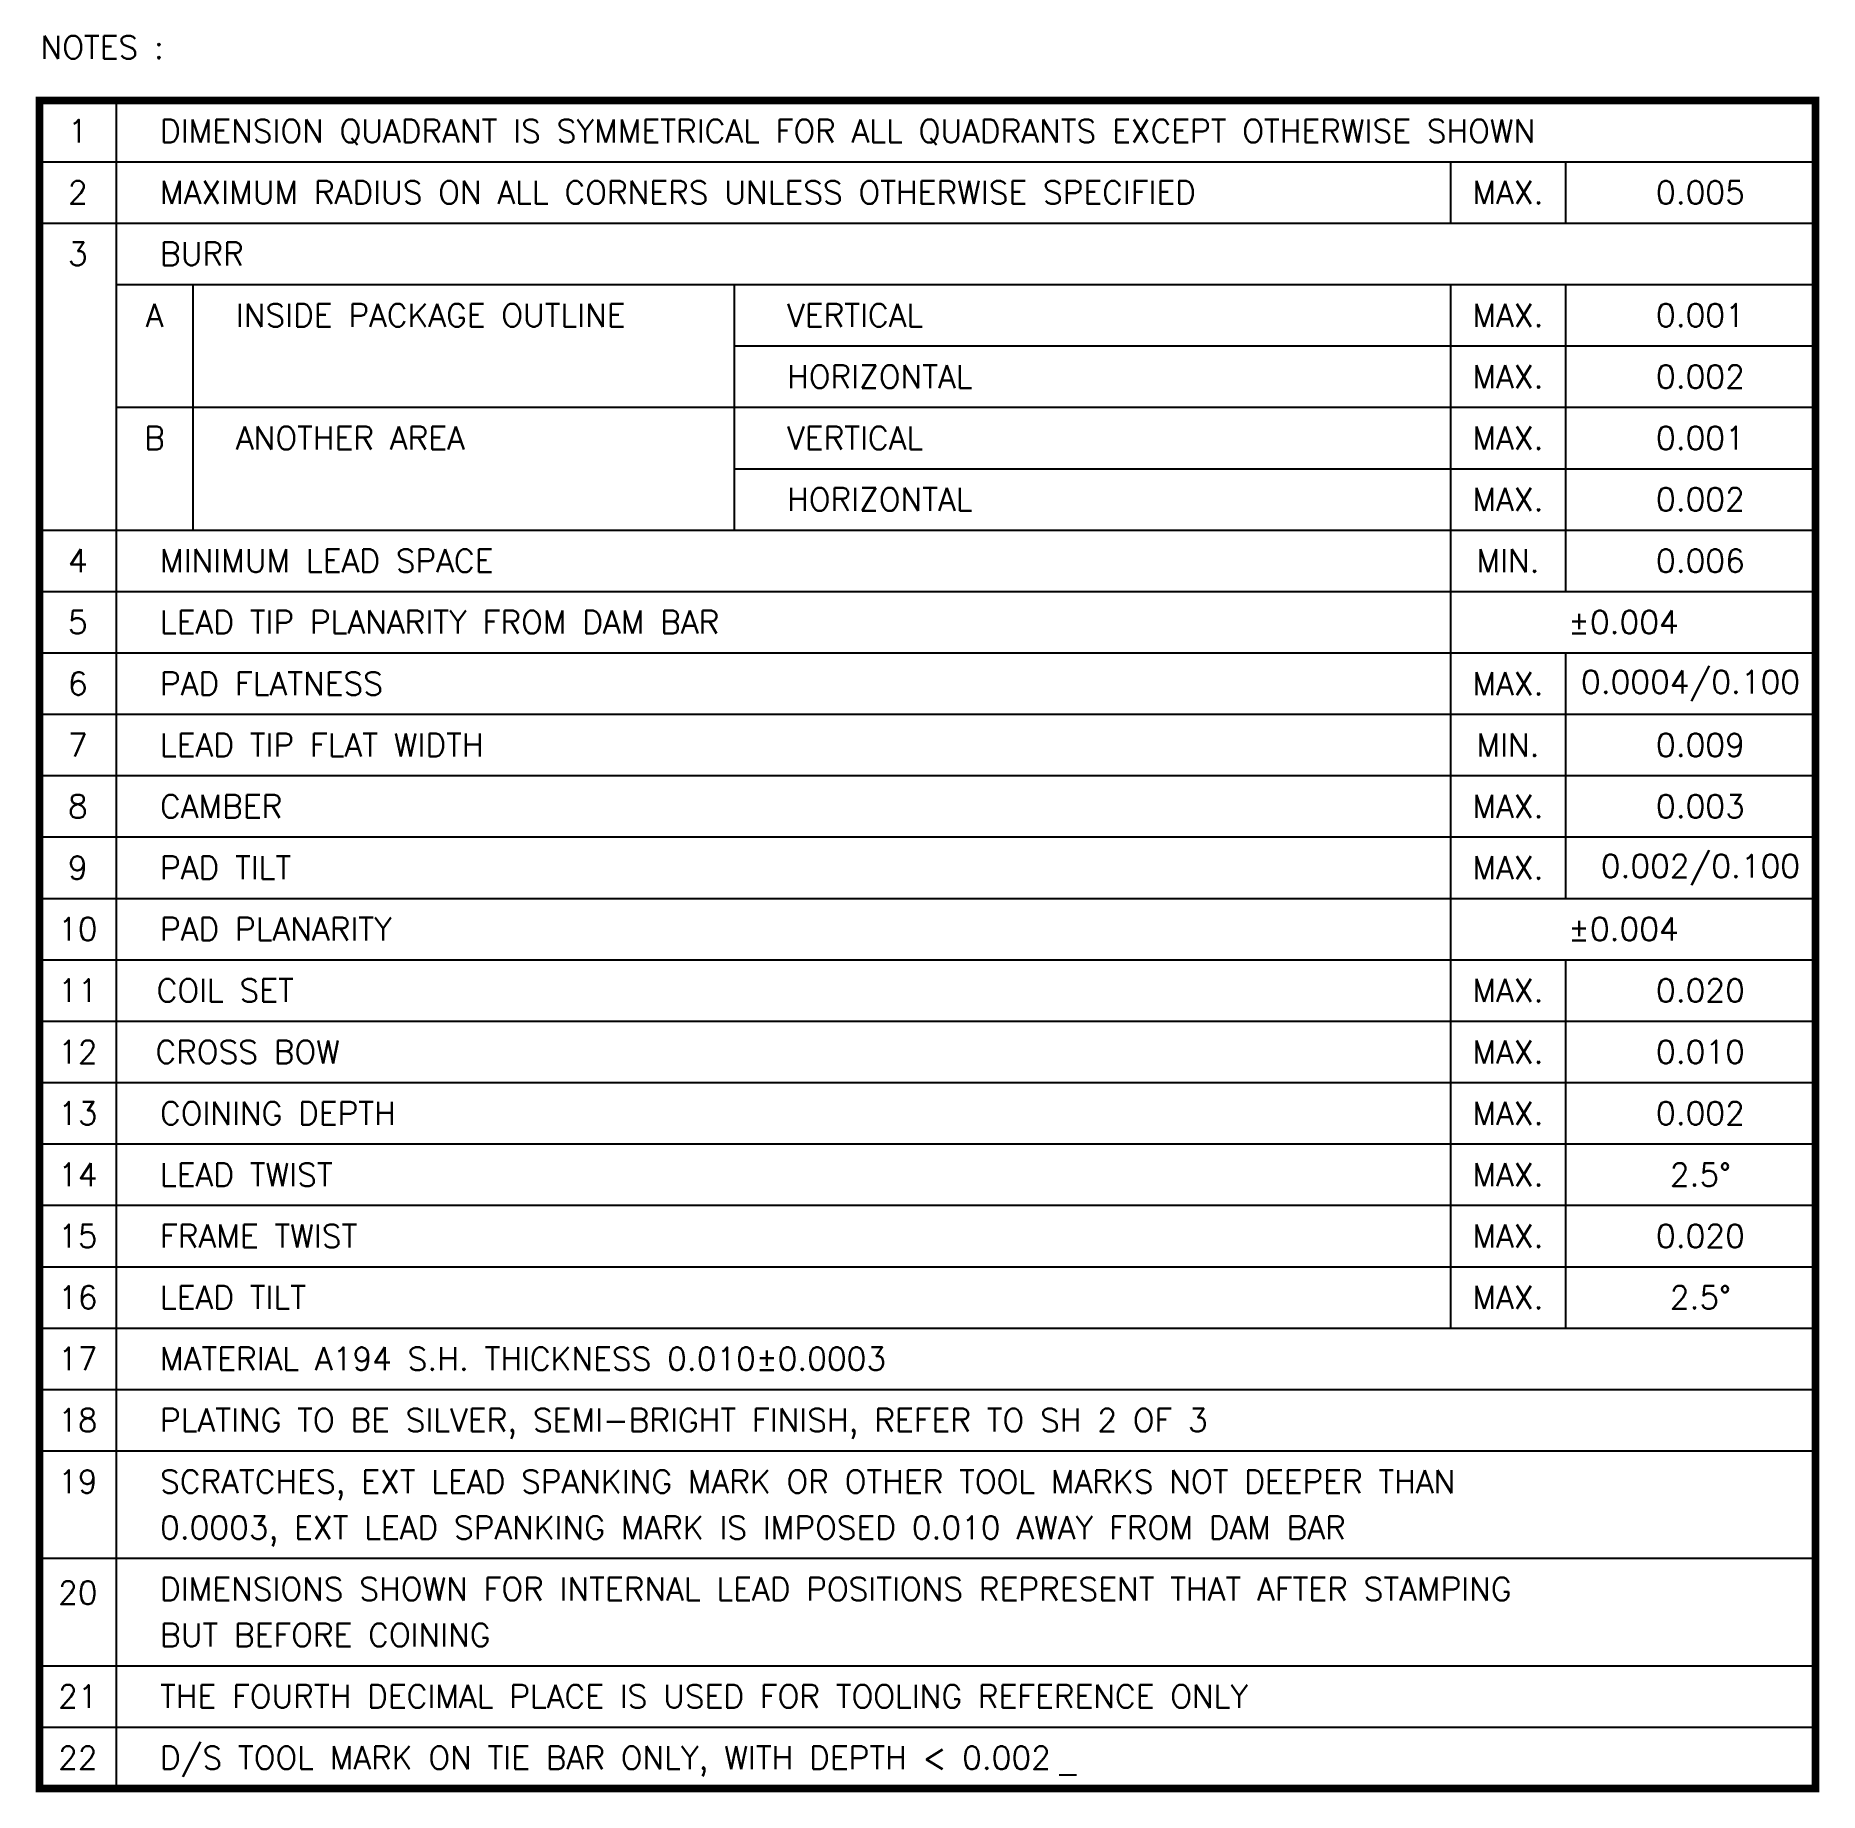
# Model space of a CAD drawing. Extents: x 570 to 803, y 108 to 337.
import ezdxf
from ezdxf.enums import TextEntityAlignment as Align

# ---------------------------------------------------------------- set-up
doc = ezdxf.new("R2010")
doc.units = 0
doc.header["$LTSCALE"] = 8
doc.header["$MEASUREMENT"] = 0
doc.layers.add('LF-LINE', color=1, linetype='Continuous')
doc.styles.add('SIMPLEX', font='SIMPLEX.shx', dxfattribs={"height": 2.5})

msp = doc.modelspace()

# ---------------------------------------------------------------- linework, layer by layer
msp.add_line((703.79, 110.2), (706.08, 110.2))
at = {"layer": 'LF-LINE'}
for p, q in [((580.92, 328.42), (580.92, 108.42)), ((570.92, 320.42), (802.38, 320.42)), ((754.8, 320.42), (754.8, 312.42)), ((769.8, 320.42), (769.8, 312.42)), ((570.92, 312.42), (802.38, 312.42)), ((580.92, 304.42), (802.38, 304.42)), ((590.92, 304.42), (590.92, 272.42)), ((661.44, 304.42), (661.44, 272.42)), ((754.8, 304.42), (754.8, 168.42)), ((769.8, 304.42), (769.8, 264.42)), ((661.44, 296.42), (802.38, 296.42)), ((580.92, 288.42), (802.38, 288.42)), ((661.44, 280.42), (802.38, 280.42)), ((570.92, 272.42), (802.38, 272.42)), ((570.92, 264.42), (802.38, 264.42)), ((570.92, 256.42), (802.38, 256.42)), ((769.8, 256.42), (769.8, 224.42)), ((570.92, 248.42), (802.38, 248.42)), ((570.92, 240.42), (802.38, 240.42)), ((570.92, 232.42), (802.38, 232.42)), ((570.92, 224.42), (802.38, 224.42)), ((570.92, 216.42), (802.38, 216.42)), ((769.8, 216.42), (769.8, 168.42)), ((570.92, 208.42), (802.38, 208.42)), ((570.92, 200.42), (802.38, 200.42)), ((570.92, 192.42), (802.38, 192.42)), ((570.92, 184.42), (802.38, 184.42)), ((570.92, 176.42), (802.38, 176.42)), ((570.92, 168.42), (802.38, 168.42)), ((570.92, 160.42), (802.38, 160.42)), ((570.92, 152.42), (802.38, 152.42)), ((570.92, 138.42), (802.38, 138.42)), ((570.92, 124.42), (802.38, 124.42)), ((570.92, 116.42), (802.38, 116.42))]:
    msp.add_line(p, q, dxfattribs=at)
at = {"layer": 'LF-LINE', "const_width": 1}
msp.add_lwpolyline([(802.38, 108.42), (802.38, 328.42), (570.92, 328.42), (570.92, 108.42)], close=True, dxfattribs=at)

# ---------------------------------------------------------------- texts
at = {"style": 'SIMPLEX'}
for s, p in [('NOTES :', (571.06, 333.85)), ('DIMENSION QUADRANT IS SYMMETRICAL FOR ALL QUADRANTS EXCEPT OTHERWISE SHOWN', (586.63, 322.92)), ('MAXIMUM RADIUS ON ALL CORNERS UNLESS OTHERWISE SPECIFIED', (586.63, 314.92)), ('BURR', (586.63, 306.92)), ('INSIDE PACKAGE OUTLINE', (596.52, 298.92)), ('VERTICAL', (668.35, 298.92)), ('HORIZONTAL', (668.35, 290.92)), ('ANOTHER AREA', (596.52, 282.92)), ('VERTICAL', (668.35, 282.92)), ('HORIZONTAL', (668.35, 274.92)), ('MINIMUM LEAD SPACE ', (586.63, 266.92)), ('LEAD TIP PLANARITY FROM DAM BAR', (586.63, 258.92)), ('PAD FLATNESS', (586.63, 250.92)), ('LEAD TIP FLAT WIDTH', (586.63, 242.92)), ('CAMBER', (586.63, 234.92)), ('PAD TILT', (586.63, 226.92)), ('PAD PLANARITY', (586.63, 218.92)), ('COIL SET', (586.19, 210.92)), ('CROSS BOW', (586.03, 202.92)), ('COINING DEPTH', (586.63, 194.92)), ('LEAD TWIST', (586.63, 186.92)), ('FRAME TWIST', (586.63, 178.92)), ('LEAD TILT', (586.63, 170.92)), ('MATERIAL A194 S.H. THICKNESS 0.010%%P0.0003', (586.63, 162.92)), ('PLATING TO BE SILVER, SEMI-BRIGHT FINISH, REFER TO SH 2 OF 3', (586.63, 154.92)), ('SCRATCHES, EXT LEAD SPANKING MARK OR OTHER TOOL MARKS NOT DEEPER THAN', (586.63, 146.92)), ('0.0003, EXT LEAD SPANKING MARK IS IMPOSED 0.010 AWAY FROM DAM BAR ', (586.63, 140.92)), ('DIMENSIONS SHOWN FOR INTERNAL LEAD POSITIONS REPRESENT THAT AFTER STAMPING', (586.63, 132.92)), ('BUT BEFORE COINING', (586.63, 126.92)), ('THE FOURTH DECIMAL PLACE IS USED FOR TOOLING REFERENCE ONLY', (586.63, 118.92)), ('D/S TOOL MARK ON TIE BAR ONLY, WITH DEPTH < 0.002', (586.63, 110.92))]:
    msp.add_text(s, height=3, dxfattribs=at).set_placement(p)
for s, p in [('1', (575.92, 324.42)), ('2', (575.92, 316.42)), ('MAX.', (762.3, 316.42)), ('0.005', (787.38, 316.42)), ('3', (575.92, 308.42)), ('A', (585.92, 300.42)), ('MAX.', (762.3, 300.42)), ('0.001', (787.38, 300.42)), ('MAX.', (762.3, 292.42)), ('0.002', (787.38, 292.42)), ('B', (585.92, 284.42)), ('MAX.', (762.3, 284.42)), ('0.001', (787.38, 284.42)), ('MAX.', (762.3, 276.42)), ('0.002', (787.38, 276.42)), ('4', (575.92, 268.42)), ('MIN.', (762.3, 268.42)), ('0.006', (787.38, 268.42)), ('5', (575.92, 260.42)), ('%%P0.004', (777.35, 260.42)), ('6', (575.92, 252.42)), ('MAX.', (762.3, 252.42)), ('0.0004/0.100', (786.09, 252.42)), ('7', (575.92, 244.42)), ('MIN.', (762.3, 244.42)), ('0.009', (787.38, 244.42)), ('8', (575.92, 236.42)), ('MAX.', (762.3, 236.42)), ('0.003', (787.38, 236.42)), ('0.002/0.100', (787.38, 228.42)), ('9', (575.92, 228.42)), ('MAX.', (762.3, 228.42)), ('10', (575.92, 220.42)), ('%%P0.004', (777.35, 220.42)), ('11', (575.92, 212.42)), ('MAX.', (762.3, 212.42)), ('0.020', (787.38, 212.42)), ('12', (575.92, 204.42)), ('MAX.', (762.3, 204.42)), ('0.010', (787.38, 204.42)), ('13', (575.92, 196.42)), ('MAX.', (762.3, 196.42)), ('0.002', (787.38, 196.42)), ('14', (575.92, 188.42)), ('MAX.', (762.3, 188.42)), ('2.5%%D', (787.38, 188.42)), ('15', (575.92, 180.42)), ('MAX.', (762.3, 180.42)), ('0.020', (787.38, 180.42)), ('16', (575.92, 172.42)), ('MAX.', (762.3, 172.42)), ('2.5%%D', (787.38, 172.42)), ('17', (575.92, 164.42)), ('18', (575.92, 156.42)), ('19', (575.92, 148.42)), ('20', (575.92, 133.93)), ('21', (575.92, 120.42)), ('22', (575.92, 112.42))]:
    msp.add_text(s, height=3, dxfattribs=at).set_placement(p, align=Align.MIDDLE)

doc.saveas('drawing.dxf')
